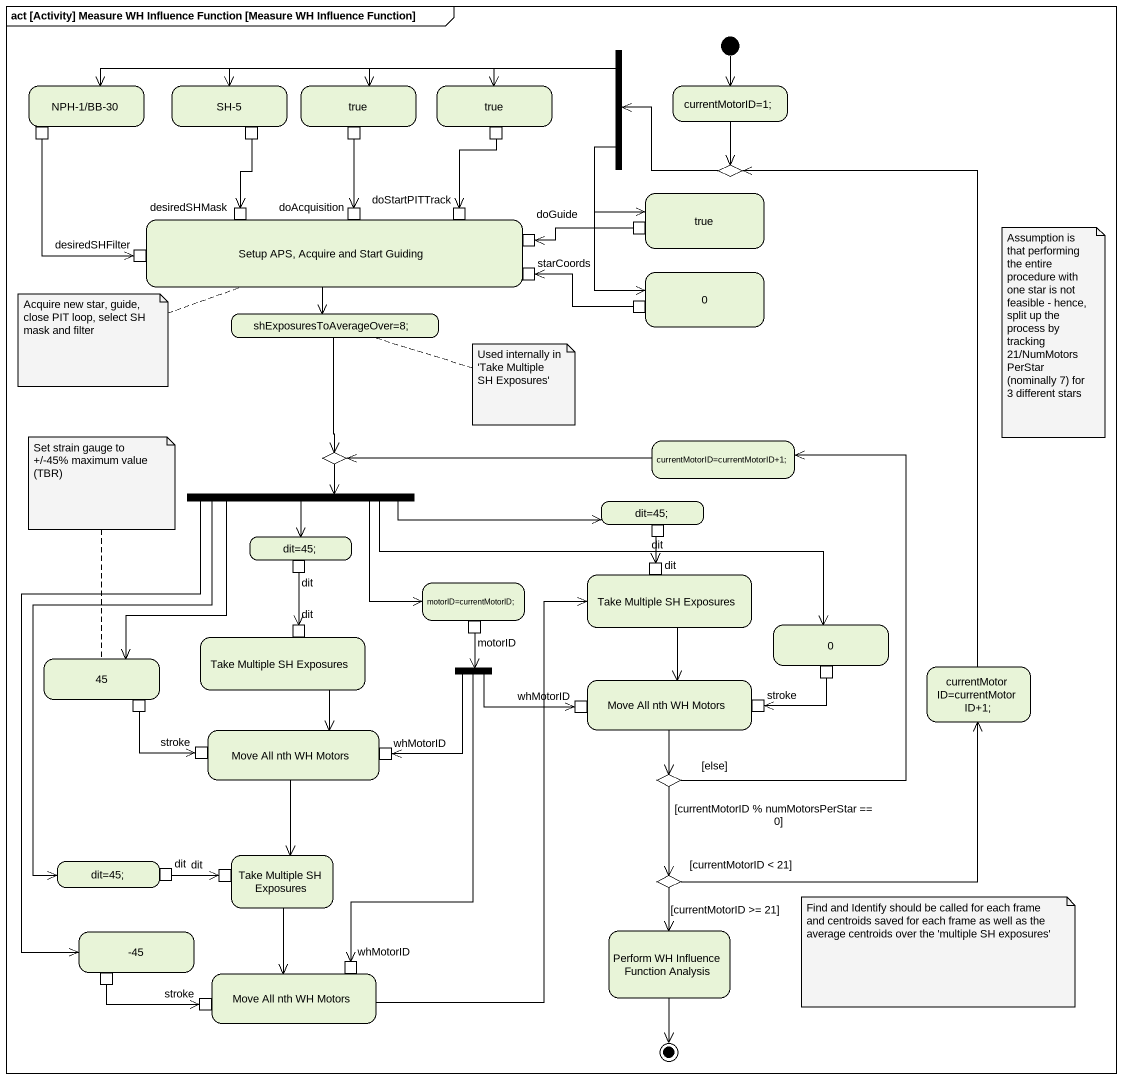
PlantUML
@startuml
mainframe act [Activity] Measure WH Influence Function [Measure WH Influence Function]
hide empty description
state fork1 <<fork>>
state "NPH-1/BB-30" as NPH_1_BB_30 {
  state pin1 <<outputPin>>
}
state "SH-5" as SH_5 {
  state pin2 <<outputPin>>
}
state true {
  state pin3 <<outputPin>>
}
state "true" as true_2 {
  state pin4 <<outputPin>>
}
state "currentMotorID=1;" as currentMotorID_1
state choice1 <<choice>>
state "Setup APS, Acquire and Start Guiding" as Setup_APS_Acquire_and_Start {
  state desiredSHMask <<inputPin>>
  state doAcquisition <<inputPin>>
  state doStartPITTrack <<inputPin>>
  state desiredSHFilter <<inputPin>>
  state doGuide <<inputPin>>
  state starCoords <<inputPin>>
}
state "true" as true_3 {
  state pin5 <<outputPin>>
}
state "0" as s0 {
  state pin6 <<outputPin>>
}
state "shExposuresToAverageOver=8;" as shExposuresToAverageOver_8
state "currentMotorID=currentMotorID+1;" as currentMotorID
state fork2 <<fork>>
state choice2 <<choice>>
state "dit=45;" as dit_45 {
  state "dit" as dit_2 <<outputPin>>
}
state "dit=45;" as dit_45_2 {
  state dit <<outputPin>>
}
state "motorID=currentMotorID;" as motorID_currentMotorID {
  state motorID <<outputPin>>
}
state "Take Multiple SH Exposures" as Take_Multiple_SH_Exposures {
  state "dit" as dit_3 <<inputPin>>
}
state "0" as s0_2 {
  state pin7 <<outputPin>>
}
state "45" as s45 {
  state pin8 <<outputPin>>
}
state "Take Multiple SH Exposures" as Take_Multiple_SH_Exposures_2 {
  state "dit" as dit_4 <<inputPin>>
}
state fork3 <<fork>>
state "Move All nth WH Motors" as Move_All_nth_WH_Motors {
  state whMotorID <<inputPin>>
  state stroke <<inputPin>>
}
state "currentMotorID=currentMotorID+1;" as currentMotorID_2
state "Move All nth WH Motors" as Move_All_nth_WH_Motors_2 {
  state "stroke" as stroke_2 <<inputPin>>
  state "whMotorID" as whMotorID_2 <<inputPin>>
}
state choice3 <<choice>>
state "dit=45;" as dit_45_3 {
  state "dit" as dit_5 <<outputPin>>
}
state "Take Multiple SH Exposures" as Take_Multiple_SH_Exposures_3 {
  state "dit" as dit_6 <<inputPin>>
}
state choice4 <<choice>>
state "-45" as s45_2 {
  state pin9 <<outputPin>>
}
state "Perform WH Influence Function Analysis" as Perform_WH_Influence
state "Move All nth WH Motors" as Move_All_nth_WH_Motors_3 {
  state "stroke" as stroke_3 <<inputPin>>
  state "whMotorID" as whMotorID_3 <<inputPin>>
}
[*] --> currentMotorID_1
fork1 -left-> NPH_1_BB_30
fork1 -left-> SH_5
fork1 -left-> true
fork1 -left-> true_2
fork1 --> true_3
fork1 --> s0
pin1 --> desiredSHFilter
pin2 --> desiredSHMask
pin3 --> doAcquisition
pin4 --> doStartPITTrack
currentMotorID_1 --> choice1
choice1 -left-> fork1
Setup_APS_Acquire_and_Start --> shExposuresToAverageOver_8
pin5 -left-> doGuide
pin6 -left-> starCoords
shExposuresToAverageOver_8 --> choice2
currentMotorID -left-> choice2
fork2 --> dit_45
fork2 -right-> dit_45_2
fork2 --> motorID_currentMotorID
fork2 -right-> s0_2
fork2 --> s45
fork2 --> dit_45_3
fork2 --> s45_2
choice2 --> fork2
dit --> dit_3
dit_2 --> dit_4
Take_Multiple_SH_Exposures --> Move_All_nth_WH_Motors
motorID --> fork3
Take_Multiple_SH_Exposures_2 --> Move_All_nth_WH_Motors_2
fork3 -right-> whMotorID
fork3 --> whMotorID_2
fork3 --> whMotorID_3
Move_All_nth_WH_Motors --> choice3
pin7 -left-> stroke
currentMotorID_2 -up-> choice1
pin8 --> stroke_2
Move_All_nth_WH_Motors_2 --> Take_Multiple_SH_Exposures_3
choice3 -up-> currentMotorID : [else]
choice3 --> choice4 : [currentMotorID % numMotorsPerStar == 0]
Take_Multiple_SH_Exposures_3 --> Move_All_nth_WH_Motors_3
dit_5 -right-> dit_6
choice4 -up-> currentMotorID_2 : [currentMotorID < 21]
choice4 --> Perform_WH_Influence : [currentMotorID >= 21]
pin9 -right-> stroke_3
Move_All_nth_WH_Motors_3 -up-> Take_Multiple_SH_Exposures
Perform_WH_Influence --> [*]
note as N1
  Assumption is that performing the entire procedure with one star is not feasible - hence, split up the process by tracking 21/NumMotorsPerStar (nominally 7) for 3 different stars
end note
note left of Setup_APS_Acquire_and_Start : Acquire new star, guide, close PIT loop, select SH mask and filter
note right of shExposuresToAverageOver_8 : Used internally in 'Take Multiple SH Exposures'
note top of s45 : Set strain gauge to +/-45% maximum value (TBR)
note as N5
  Find and Identify should be called for each frame and centroids saved for each frame as well as the average centroids over the 'multiple SH exposures'
end note
@enduml
